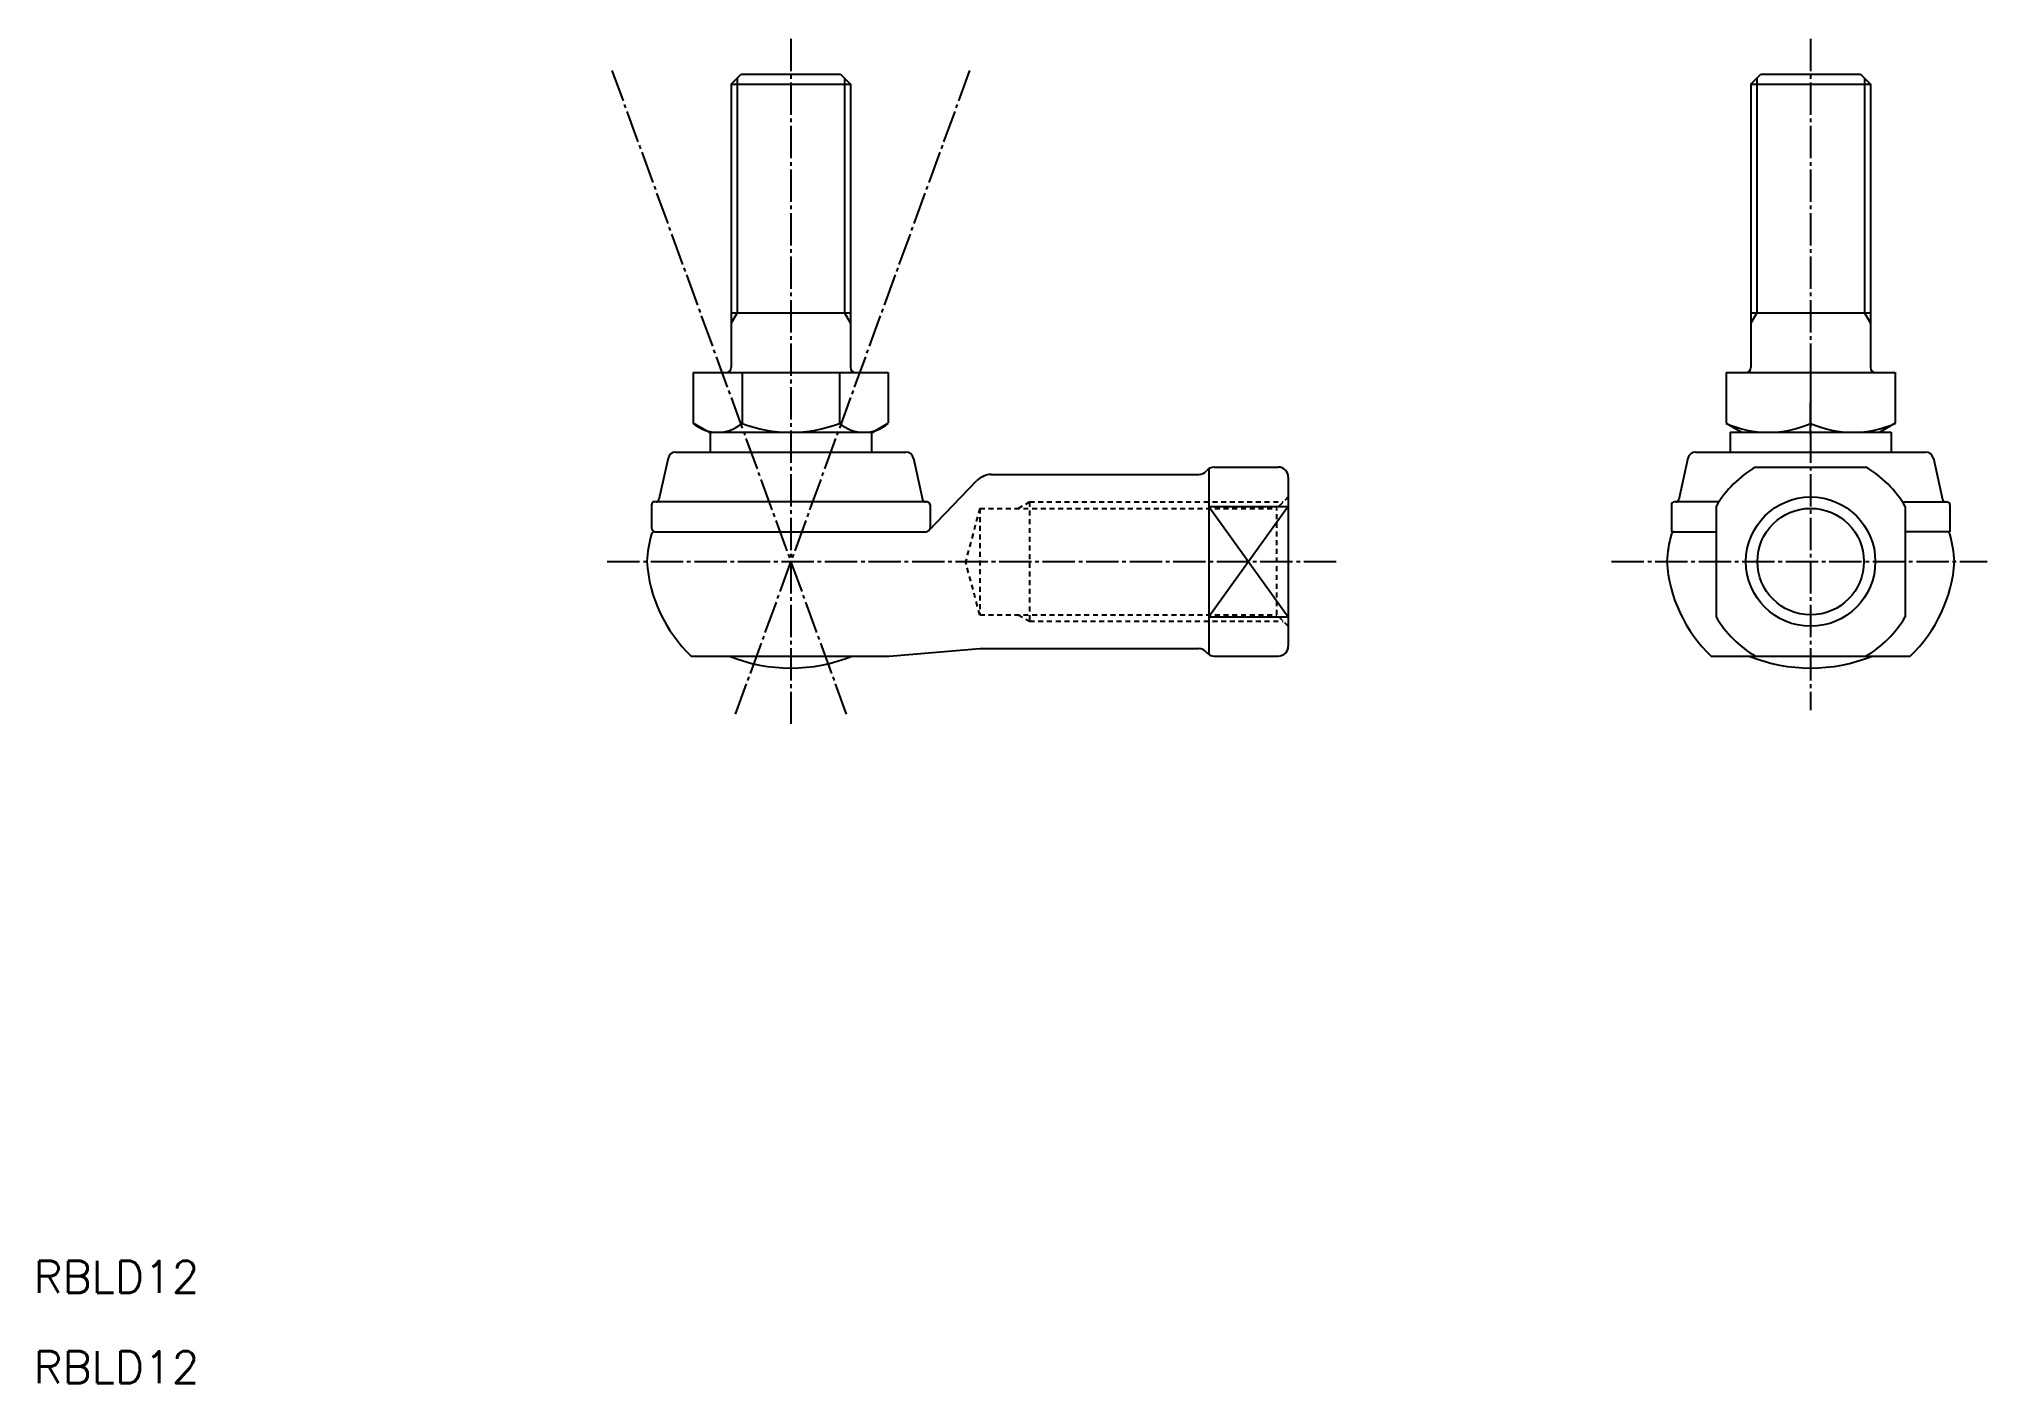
# Model space of a CAD drawing. Extents: x 18 to 213, y 21 to 156.
import ezdxf

# ---------------------------------------------------------------- set-up
doc = ezdxf.new("R2010")
doc.units = 0
doc.header["$LTSCALE"] = 0.25
doc.linetypes.add('CENTER', pattern=[17.5, 13, -1.5, 1.5, -1.5])
doc.linetypes.add('DASHED', pattern=[3.5, 2, -1.5])
doc.layers.get('0').update_dxf_attribs({"linetype": 'CONTINUOUS'})
doc.layers.add('CENTER', color=1, linetype='CENTER')
doc.styles.get("Standard").update_dxf_attribs({"font": 'txt', "bigfont": 'BIGFONT'})

msp = doc.modelspace()

# ---------------------------------------------------------------- linework, layer by layer
at = {"color": 7, "linetype": 'CONTINUOUS'}
for p, q in [((87.26, 151.3), (88.26, 152.3)), ((87.26, 151.3), (87.26, 122.8)), ((87.26, 151.3), (99.26, 151.3)), ((88.26, 152.3), (98.26, 152.3)), ((98.26, 152.3), (99.26, 151.3)), ((99.26, 151.3), (99.26, 122.8)), ((189.76, 151.3), (190.76, 152.3)), ((189.76, 151.3), (189.76, 122.8)), ((189.76, 151.3), (201.76, 151.3)), ((190.36, 151.9), (190.36, 128.3)), ((190.76, 152.3), (200.76, 152.3)), ((200.76, 152.3), (201.76, 151.3)), ((201.16, 151.9), (201.16, 128.3)), ((201.76, 151.3), (201.76, 122.8)), ((87.26, 128.3), (99.26, 128.3)), ((189.76, 128.3), (201.76, 128.3)), ((190.36, 128.3), (189.76, 127.26)), ((201.16, 128.3), (201.76, 127.26)), ((83.46, 122.3), (103.06, 122.3)), ((83.46, 122.3), (83.46, 117.2)), ((88.36, 122.3), (88.36, 117.2)), ((98.16, 122.3), (98.16, 117.2)), ((103.06, 122.3), (103.06, 117.2)), ((187.26, 122.3), (204.26, 122.3)), ((187.26, 122.3), (187.26, 117.2)), ((195.76, 122.3), (195.76, 117.2)), ((204.26, 122.3), (204.26, 117.2)), ((195.76, 116.07), (195.76, 119.3)), ((85.01, 116.3), (83.46, 117.2)), ((85.01, 116.3), (101.51, 116.3)), ((85.16, 116.3), (85.16, 114.3)), ((101.36, 116.3), (101.36, 114.3)), ((101.51, 116.3), (103.06, 117.2)), ((187.26, 117.2), (188.81, 116.3)), ((187.66, 116.3), (203.86, 116.3)), ((187.66, 116.3), (187.66, 114.3)), ((204.26, 117.2), (202.71, 116.3)), ((203.86, 116.3), (203.86, 114.3)), ((80.93, 113.68), (80.01, 109.54)), ((81.71, 114.3), (104.81, 114.3)), ((81.71, 114.3), (104.81, 114.3)), ((105.59, 113.68), (106.51, 109.54)), ((183.43, 113.68), (182.51, 109.54)), ((184.21, 114.3), (207.31, 114.3)), ((208.09, 113.68), (209.01, 109.54)), ((113.41, 112.05), (134.26, 112.05)), ((135.26, 112.63), (135.26, 93.97)), ((135.82, 112.8), (142.26, 112.8)), ((143.26, 111.8), (143.26, 94.8)), ((190.21, 112.8), (201.31, 112.8)), ((107.15, 106.42), (111.97, 111.44)), ((79.26, 109), (79.26, 106.7)), ((106.96, 109.3), (79.36, 109.3)), ((107.26, 109), (107.26, 106.7)), ((143.26, 108.85), (135.26, 97.76)), ((135.26, 108.85), (143.26, 97.76)), ((135.26, 108.85), (143.26, 108.85)), ((181.76, 109), (181.76, 106.3)), ((186.54, 109.3), (182.06, 109.3)), ((186.26, 108.85), (186.26, 97.76)), ((204.98, 109.3), (209.46, 109.3)), ((205.26, 108.85), (205.26, 97.76)), ((209.76, 109), (209.76, 106.3)), ((79.55, 106.3), (106.86, 106.3)), ((181.76, 106.3), (186.26, 106.3)), ((209.76, 106.3), (205.26, 106.3)), ((135.26, 97.76), (143.26, 97.76)), ((103.14, 93.8), (112.26, 94.55)), ((112.26, 94.55), (134.26, 94.55)), ((83.26, 93.8), (103.14, 93.8)), ((135.82, 93.8), (142.26, 93.8)), ((185.76, 93.8), (205.76, 93.8))]:
    msp.add_line(p, q, dxfattribs=at)
at = {"color": 3}
for p, q in [((87.86, 151.9), (87.86, 128.3)), ((98.66, 151.9), (98.66, 128.3)), ((87.86, 128.3), (87.26, 127.26)), ((98.66, 128.3), (99.26, 127.26))]:
    msp.add_line(p, q, dxfattribs=at)
for p, q in [((105.82, 112.64), (105.82, 112.64)), ((106.05, 111.61), (106.05, 111.61))]:
    msp.add_line(p, q)
at = {"color": 3, "linetype": 'DASHED'}
for p, q in [((143.26, 109.8), (142.11, 108.65)), ((112.26, 108.65), (110.83, 103.3)), ((112.26, 108.65), (112.26, 97.95)), ((112.26, 108.65), (142.11, 108.65)), ((116.13, 108.65), (117.26, 109.3)), ((117.26, 109.3), (117.26, 97.3)), ((117.26, 109.3), (142.76, 109.3)), ((142.11, 97.95), (142.11, 108.65)), ((112.26, 97.95), (110.83, 103.3)), ((112.26, 97.95), (142.11, 97.95)), ((116.13, 97.95), (117.26, 97.3)), ((143.26, 96.8), (142.11, 97.95)), ((117.26, 97.3), (142.76, 97.3))]:
    msp.add_line(p, q, dxfattribs=at)
at = {"color": 7, "linetype": 'CONTINUOUS'}
for radius in [6.5, 5.35]:
    msp.add_circle((195.76, 103.3), radius, dxfattribs=at)
for centre, radius, start, end in [((86.76, 122.8), 0.5, 270, 0), ((99.76, 122.8), 0.5, 180, 270), ((189.26, 122.8), 0.5, 270, 0), ((202.26, 122.8), 0.5, 180, 270), ((85.91, 120.1), 3.8, 229.8694, 310.1307), ((93.26, 130.16), 13.86, 249.3002, 290.6999), ((100.61, 120.1), 3.8, 229.8693, 310.1308), ((191.51, 126.84), 10.54, 246.2187, 293.7813), ((200.01, 126.84), 10.54, 246.2187, 293.7813), ((81.71, 113.5), 0.8, 90, 167.4712), ((104.81, 113.5), 0.8, 12.5288, 90), ((184.21, 113.5), 0.8, 90, 167.4713), ((207.31, 113.5), 0.8, 12.5287, 90), ((113.41, 110.05), 2, 90, 136.0992), ((134.26, 113.05), 1, 270, 321.3178), ((135.82, 111.8), 1, 90, 141.3178), ((142.26, 111.8), 1, 0, 90), ((195.76, 103.3), 11, 120.2726, 149.7274), ((195.76, 103.3), 11, 30.2726, 59.7273), ((79.56, 109), 0.3, 90, 180), ((79.72, 109.6), 0.3, 270, 347.4712), ((106.8, 109.6), 0.3, 192.5288, 270), ((106.96, 109), 0.3, 0, 90), ((182.06, 109), 0.3, 90, 180), ((182.22, 109.6), 0.3, 270, 347.4711), ((209.3, 109.6), 0.3, 192.5289, 270), ((209.46, 109), 0.3, 0, 90), ((93.26, 102.3), 14.5, 164.8965, 176.0454), ((79.66, 106.7), 0.4, 180, 270), ((79.55, 106), 0.3, 90, 164.8964), ((106.86, 106.7), 0.4, 270, 0), ((195.76, 102.3), 14.5, 164.8965, 176.0454), ((182.05, 106), 0.3, 90, 164.8967), ((209.47, 106), 0.3, 15.1033, 90), ((195.76, 102.3), 14.5, 3.9545, 15.1035), ((93.26, 104.3), 14.5, 183.9546, 226.3972), ((195.76, 104.3), 14.5, 183.9546, 226.3972), ((195.76, 104.3), 14.5, 313.6028, 356.0454), ((195.76, 103.3), 11, 210.2726, 239.7274), ((195.76, 103.3), 11, 300.2727, 329.7274), ((134.26, 93.55), 1, 38.6822, 90), ((135.82, 94.8), 1, 218.6822, 270), ((142.26, 94.8), 1, 270, 0), ((93.26, 109.1), 16.5, 248.0136, 291.9865), ((195.76, 109.1), 16.5, 248.0136, 291.9865)]:
    msp.add_arc(centre, radius, start, end, dxfattribs=at)
at = {"layer": 'CENTER', "color": 1, "linetype": 'CENTER'}
for p, q in [((93.26, 155.84), (93.26, 86.98)), ((195.76, 155.84), (195.76, 88.37)), ((75.29, 152.67), (98.84, 87.96)), ((111.23, 152.67), (87.68, 87.96)), ((74.82, 103.3), (148.19, 103.3)), ((175.76, 103.3), (213.49, 103.3))]:
    msp.add_line(p, q, dxfattribs=at)

# ---------------------------------------------------------------- texts
at = {"color": 7, "linetype": 'CONTINUOUS', "width": 1.013011}
for p in [(17.15, 29.81), (17.15, 20.73)]:
    msp.add_text('RBLD12', height=3.2, dxfattribs=at).set_placement(p)

doc.saveas('drawing.dxf')
